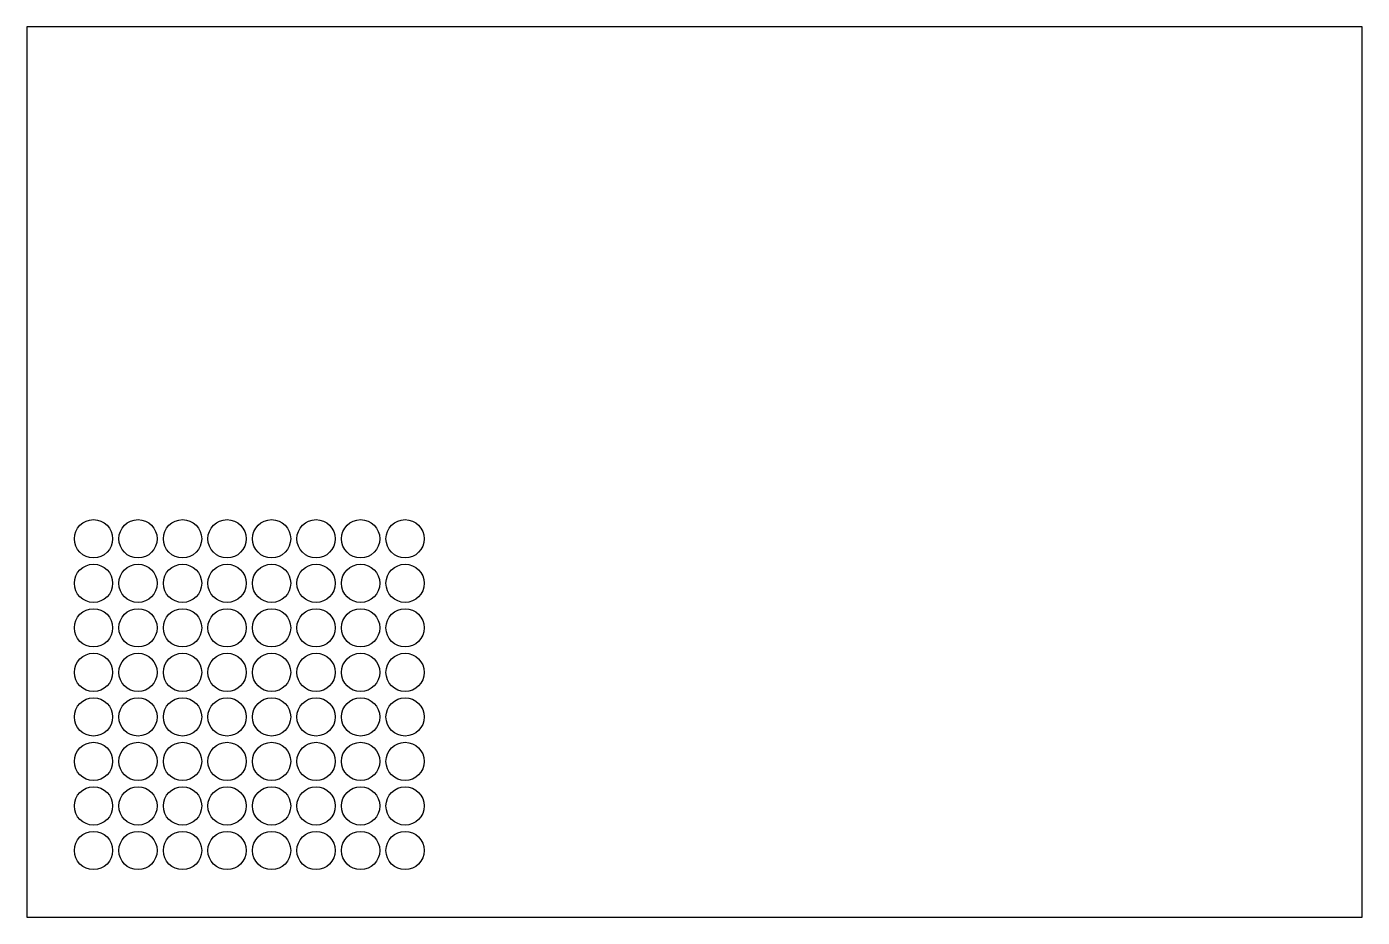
# Model space of a CAD drawing. Header units: millimetres. Extents: x 0 to 300, y 0 to 200.
import ezdxf

# ---------------------------------------------------------------- set-up
doc = ezdxf.new("R2010")
doc.units = ezdxf.units.MM

msp = doc.modelspace()

# ---------------------------------------------------------------- linework, layer by layer
msp.add_lwpolyline([(0, 0), (300, 0), (300, 200), (0, 200)], close=True)
for centre in [(15, 85), (25, 85), (35, 85), (45, 85), (55, 85), (65, 85), (75, 85), (85, 85), (15, 75), (25, 75), (35, 75), (45, 75), (55, 75), (65, 75), (75, 75), (85, 75), (15, 65), (25, 65), (35, 65), (45, 65), (55, 65), (65, 65), (75, 65), (85, 65), (15, 55), (25, 55), (35, 55), (45, 55), (55, 55), (65, 55), (75, 55), (85, 55), (15, 45), (25, 45), (35, 45), (45, 45), (55, 45), (65, 45), (75, 45), (85, 45), (15, 35), (25, 35), (35, 35), (45, 35), (55, 35), (65, 35), (75, 35), (85, 35), (15, 25), (25, 25), (35, 25), (45, 25), (55, 25), (65, 25), (75, 25), (85, 25), (15, 15), (25, 15), (35, 15), (45, 15), (55, 15), (65, 15), (75, 15), (85, 15)]:
    msp.add_circle(centre, 4.3)

doc.saveas('drawing.dxf')
